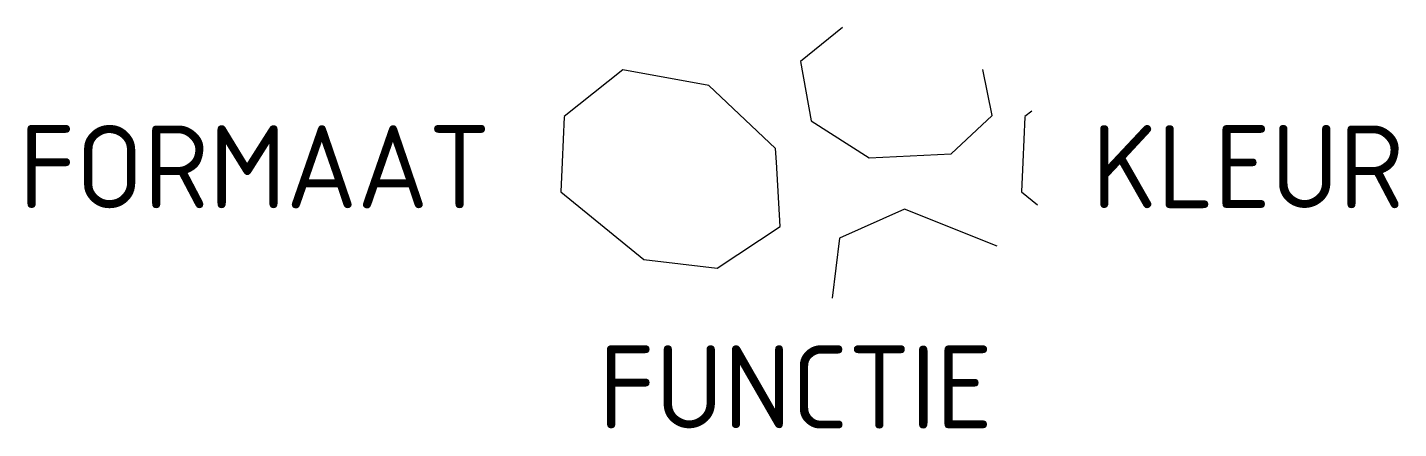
# Model space of a CAD drawing. Header units: metres. Extents: x -16.7 to 13.1, y -5.8 to 2.9.
import ezdxf
from ezdxf.enums import TextEntityAlignment as Align

# ---------------------------------------------------------------- set-up
doc = ezdxf.new("R2010")
doc.units = ezdxf.units.M
doc.styles.add('NLCS-ISO', font='NLCS-ISO.ttf')

msp = doc.modelspace()

# ---------------------------------------------------------------- linework, layer by layer
for p, q in [((1.017, 2.924), (0.106, 2.184)), ((0.106, 2.184), (0.34, 0.896)), ((-3.751, 2.006), (-5.022, 0.99)), ((-1.883, 1.666), (-3.751, 2.006)), ((4.264, 1.016), (4.064, 2.015)), ((-0.434, 0.297), (-1.883, 1.666)), ((-5.022, 0.989), (-5.067, 0)), ((0.34, 0.896), (1.6, 0.1)), ((3.38, 0.181), (4.264, 1.016)), ((4.978, 0.989), (4.933, 0)), ((5.127, 1.108), (4.979, 0.99)), ((-0.417, 0), (-0.434, 0.297)), ((1.6, 0.1), (3.38, 0.181)), ((-5.067, 0), (-5.096, -0.644)), ((-0.335, -1.39), (-0.417, 0)), ((4.933, 0), (4.904, -0.644)), ((-5.096, -0.644), (-3.293, -2.109)), ((4.904, -0.644), (5.251, -0.926)), ((2.366, -1.014), (0.955, -1.649)), ((4.374, -1.817), (2.367, -1.014)), ((-1.7, -2.3), (-0.335, -1.39)), ((0.955, -1.649), (0.793, -2.944)), ((-3.293, -2.109), (-1.7, -2.3))]:
    msp.add_line(p, q)

# ---------------------------------------------------------------- texts
at = {"style": 'NLCS-ISO'}
msp.add_attdef('FORMAAT', text='', height=1.8, dxfattribs=at).set_placement((-6.621, -0.096), align=Align.MIDDLE_RIGHT)
msp.add_attdef('KLEUR', text='', height=1.8, dxfattribs=at).set_placement((6.429, -0.096), align=Align.MIDDLE_LEFT)
at = {"style": 'NLCS-ISO', "flags": 1}
msp.add_attdef('FUNCTIE', text='', height=1.8, dxfattribs=at).set_placement((0, -3.975), align=Align.TOP_CENTER)

doc.saveas('drawing.dxf')
